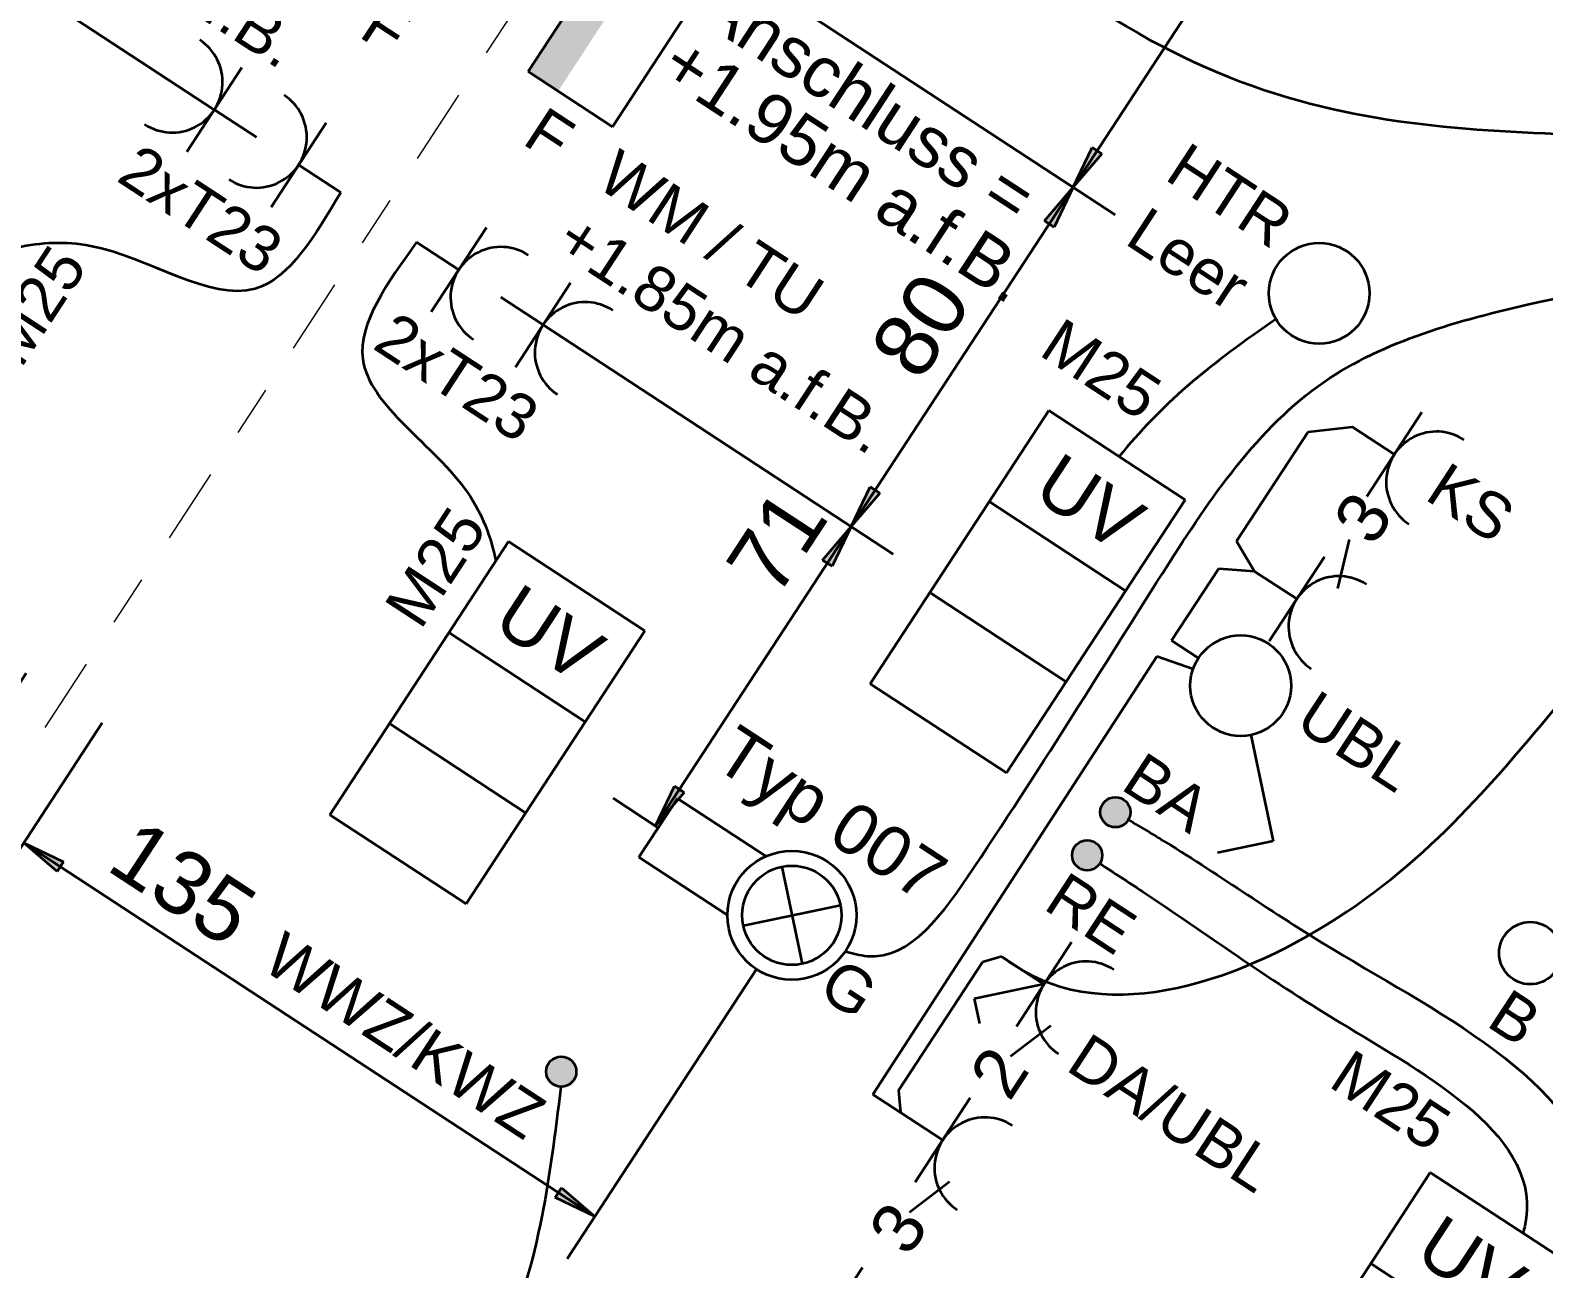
# Model space of a CAD drawing. Header units: metres. Extents: x 2696276 to 2696381, y 1245119 to 1245220.
# Drawn here: x 2696290.53 to 2696293.535, y 1245163.201 to 1245165.659 of the extents above; entities that cross this region are included whole.
import ezdxf
from ezdxf.lldxf.tags import DXFTag

# ---------------------------------------------------------------- set-up
doc = ezdxf.new("R2010")
doc.units = ezdxf.units.M
doc.linetypes.add('000_hbf_Strichpunkt 3_1_1mm Achsen', pattern=[0.25, 0.15, -0.05, 0, -0.05])
for name, color, linetype, lineweight, true_color in [('011_232.51_Lichtinstallationen allgemein', 150, 'Continuous', 35, 0x0080ff), ('011_232.51_Lichtinstallationen allgemein_Bodenltg', 150, 'STRICHLINIE', 35, 0x0080ff), ('011_232.51_Lichtinstallationen allgemein_Deckenltg', 150, 'Continuous', 35, 0x0080ff), ('013_232.61_Kraftinstallationen allgemein', 1, 'Continuous', 35, 0xff0000), ('013_232.61_Kraftinstallationen allgemein_Bodenltg', 1, 'STRICHLINIE', 35, 0xff0000), ('013_232.61_Kraftinstallationen allgemein_Deckenltg', 1, 'Continuous', 35, 0xff0000), ('014_232.62_Storeninstallationen_Deckenltg', 1, 'Continuous', 35, 0xff0000), ('016_232.70_HLKS-Installation_Bodenltg', 5, 'STRICHLINIE', 35, 0x0000ff), ('018_233.01_Innenleuchten', 150, 'Continuous', 35, 0x0080ff)]:
    doc.layers.add(name, color=color, linetype=linetype, lineweight=lineweight, true_color=true_color)
doc.layers.add('1_M01_Achsen.V', color=7, linetype='Continuous')
doc.layers.add('X_Mass', color=7, linetype='Continuous', lineweight=35)
doc.styles.get("Standard").update_dxf_attribs({"font": 'arial.ttf'})
tags = doc.linetypes.add('STRICHLINIE', pattern=[19.05, 12.7, -6.35]).pattern_tags.tags
tags[6:7] = [DXFTag(74, 4), DXFTag(75, 0), DXFTag(340, '0'), DXFTag(46, 0.0), DXFTag(50, 0.0), DXFTag(44, 0.0), DXFTag(45, 0.0)]
tags[4:5] = [DXFTag(74, 4), DXFTag(75, 0), DXFTag(340, '0'), DXFTag(46, 0.0), DXFTag(50, 0.0), DXFTag(44, 0.0), DXFTag(45, 0.0)]
tags = doc.linetypes.add('STRICHPUNKT', pattern=[25.4, 12.7, -6.35, 0, -6.35]).pattern_tags.tags
tags[10:11] = [DXFTag(74, 4), DXFTag(75, 0), DXFTag(340, '0'), DXFTag(46, 0.0), DXFTag(50, 0.0), DXFTag(44, 0.0), DXFTag(45, 0.0)]
tags[8:9] = [DXFTag(74, 4), DXFTag(75, 0), DXFTag(340, '0'), DXFTag(46, 0.0), DXFTag(50, 0.0), DXFTag(44, 0.0), DXFTag(45, 0.0)]
tags[6:7] = [DXFTag(74, 4), DXFTag(75, 0), DXFTag(340, '0'), DXFTag(46, 0.0), DXFTag(50, 0.0), DXFTag(44, 0.0), DXFTag(45, 0.0)]
tags[4:5] = [DXFTag(74, 4), DXFTag(75, 0), DXFTag(340, '0'), DXFTag(46, 0.0), DXFTag(50, 0.0), DXFTag(44, 0.0), DXFTag(45, 0.0)]

# ---------------------------------------------------------------- blocks, each defined once
blk = doc.blocks.new('0_232.61_Kraftinstallationen allgemein_Bodenltg-A0S2JCCK73', base_point=(203.94, -808.09))
at = {"color": 0, "linetype": 'ByBlock', "lineweight": -2, "ltscale": 0.35}
blk.add_open_spline([(203.94, -782.59), (206.81, -782.46), (222.86, -781.73), (261, -783.31), (315.64, -775.73), (329.26, -803.52), (331.25, -808.09)], degree=3, knots=[0, 0, 0, 0, 8.583981, 48.020129, 121.208389, 136.171341, 136.171341, 136.171341, 136.171341], dxfattribs=at)
blk = doc.blocks.new('Deckenlampendübel-A0S2JCDS73', base_point=(279, -767.22))
at = {"color": 0, "lineweight": -2}
blk.add_circle((285.18, -761.04), 6.19, dxfattribs=at)
blk = doc.blocks.new('0_232.51_Lichtinstallationen allgemein_AP-Ltg-A0S2JCGA73', base_point=(191.62, -748.1))
at = {"color": 0, "linetype": 'ByBlock', "lineweight": -2, "ltscale": 0.35}
for p, q in [((191.62, -731), (197.89, -727.6)), ((191.62, -748.1), (191.62, -731)), ((198, -748.1), (191.62, -748.1))]:
    blk.add_line(p, q, dxfattribs=at)
blk = doc.blocks.new('Steckdose T23_ UP-A0S2JCH073', base_point=(-35.11, -774.03))
at = {"color": 0, "lineweight": -2}
for p, q in [((-25.11, -754.03), (-25.11, -774.03)), ((-25.11, -764.03), (-15.11, -764.03))]:
    blk.add_line(p, q, dxfattribs=at)
blk.add_ellipse((-35.11, -764.03), major_axis=(0, -10), ratio=1, start_param=0, end_param=3.141593, dxfattribs=at)
blk = doc.blocks.new('1_Anschlusspunkt-A0S2JCJ873', base_point=(134.07, -889.07))
at = {"lineweight": -2}
blk.add_hatch(color=0, dxfattribs=at).paths.add_polyline_path([(137.02, -883.07), (137.81, -883.16), (138.54, -883.46), (139.18, -883.93), (139.66, -884.56), (139.97, -885.29), (140.07, -886.07), (139.97, -886.86), (139.66, -887.59), (139.18, -888.21), (138.54, -888.69), (137.81, -888.98), (137.02, -889.07), (136.26, -888.96), (135.54, -888.65), (134.93, -888.18), (134.47, -887.56), (134.17, -886.84), (134.07, -886.07), (134.17, -885.3), (134.47, -884.59), (134.93, -883.97), (135.54, -883.49), (136.26, -883.19)])
at = {"color": 0, "lineweight": -2}
blk.add_circle((137.07, -886.07), 3, dxfattribs=at)
blk = doc.blocks.new('0_232.70_HLKS-Installation_Bodenltg-A0S2JCMK73', base_point=(205.75, -668.38))
at = {"color": 0, "lineweight": -2}
blk.add_open_spline([(313.36, -668.38), (305.61, -653.8), (278.32, -602.48), (245.97, -530.96), (242.76, -447.78), (219.56, -412.81), (205.75, -396.49)], degree=3, knots=[0, 0, 0, 0, 49.657379, 174.70363, 230.613871, 294.75283, 294.75283, 294.75283, 294.75283], dxfattribs=at)
blk = doc.blocks.new('Gruppenzuleitung-A0S2JCMW73', base_point=(146.23, -788.05))
at = {"color": 0, "linetype": 'ByBlock', "lineweight": -2, "ltscale": 0.35}
for p, q in [((178.57, -723.25), (146.23, -723.25)), ((146.23, -723.25), (146.23, -788.05)), ((178.57, -788.05), (178.57, -723.25)), ((146.23, -744.85), (178.57, -744.85)), ((146.23, -766.45), (178.57, -766.45)), ((146.23, -788.05), (178.57, -788.05))]:
    blk.add_line(p, q, dxfattribs=at)
at = {"color": 0, "linetype": 'ByBlock', "lineweight": -2, "ltscale": 0.35, "insert": (152.56, -728.65), "char_height": 10.8, "attachment_point": 1}
blk.add_mtext('{\\fArial;UV}', dxfattribs=at)
blk = doc.blocks.new('0_232.61_Kraftinstallationen allgemein_Deckenltg-A0S2JCS273', base_point=(-42.9, -808.37))
at = {"color": 0, "linetype": 'ByBlock', "lineweight": -2, "ltscale": 0.35}
blk.add_open_spline([(4.89, -764.03), (5.33, -773.96), (6.36, -797.03), (-26.49, -795.36), (-39.47, -804.93), (-42.9, -808.37)], degree=3, knots=[0, 0, 0, 0, 25.559694, 59.338678, 73.925919, 73.925919, 73.925919, 73.925919], dxfattribs=at)
blk = doc.blocks.new('Schalter_ Schema 0_ UP-A0S2JCVK73', base_point=(198, -778.36))
at = {"color": 0, "lineweight": -2}
for p, q in [((215.07, -755.17), (230.29, -770.39)), ((230.29, -770.39), (222.31, -778.36))]:
    blk.add_line(p, q, dxfattribs=at)
blk.add_circle((208, -748.1), 10, dxfattribs=at)
blk = doc.blocks.new('0_232.51_Lichtinstallationen allgemein_Deckenltg-A0S2JD1I73', base_point=(15.01, -680.62))
at = {"color": 0, "linetype": 'ByBlock', "lineweight": -2, "ltscale": 0.35}
blk.add_open_spline([(16.36, -680.62), (15.57, -661.18), (14.68, -639.15), (46.83, -635.94), (86.11, -653.81), (154.77, -651.77), (224.63, -606.19), (302.37, -563.1), (359.08, -530.49), (387.89, -514.19)], degree=3, knots=[0, 0, 0, 0, 44.118804, 49.975616, 92.883646, 171.122849, 242.884442, 339.558166, 438.861264, 438.861264, 438.861264, 438.861264], dxfattribs=at)
blk = doc.blocks.new('Maß-A0S2JD1M73', base_point=(-114.75, -835.03))
at = {"color": 0, "linetype": 'ByBlock', "lineweight": -2, "ltscale": 0.35}
for p, q in [((-108, -556.04), (-91.11, -556.04)), ((-99.14, -564.71), (-98, -556.04)), ((-98, -556.04), (-96.86, -564.71)), ((-98, -556.04), (-98, -835.03)), ((-96.86, -564.71), (-99.14, -564.71)), ((-98, -683.55), (-99.14, -674.87)), ((-99.14, -674.87), (-96.86, -674.87)), ((-96.86, -674.87), (-98, -683.55)), ((-108, -683.55), (-15.11, -683.55)), ((-99.14, -692.22), (-98, -683.55)), ((-98, -683.55), (-96.86, -692.22)), ((-96.86, -692.22), (-99.14, -692.22)), ((-98, -764.03), (-99.14, -755.35)), ((-99.14, -755.35), (-96.86, -755.35)), ((-96.86, -755.35), (-98, -764.03)), ((-108, -764.03), (-25.11, -764.03)), ((-99.14, -772.7), (-98, -764.03)), ((-98, -764.03), (-96.86, -772.7)), ((-96.86, -772.7), (-99.14, -772.7)), ((-98, -835.03), (-99.14, -826.35)), ((-99.14, -826.35), (-96.86, -826.35)), ((-96.86, -826.35), (-98, -835.03)), ((-88, -835.03), (-98.88, -835.03))]:
    blk.add_line(p, q, dxfattribs=at)
for points in [[(-98, -556.04), (-96.86, -564.71), (-99.14, -564.71)], [(-98, -683.55), (-99.14, -674.87), (-96.86, -674.87)], [(-98, -683.55), (-96.86, -692.22), (-99.14, -692.22)], [(-98, -764.03), (-99.14, -755.35), (-96.86, -755.35)], [(-98, -764.03), (-96.86, -772.7), (-99.14, -772.7)], [(-98, -835.03), (-99.14, -826.35), (-96.86, -826.35)]]:
    blk.add_solid(points, dxfattribs=at)
at = {"color": 0, "linetype": 'ByBlock', "lineweight": -2, "ltscale": 0.35, "char_height": 12.5, "attachment_point": 1, "rotation": 90}
for s, insert in [('{\\fArial;128}', (-114.58, -598.66)), ('{\\fArial;80}', (-113.93, -737.36)), ('{\\fArial;71}', (-114.75, -804.55))]:
    blk.add_mtext(s, dxfattribs=dict(at, insert=insert))
blk = doc.blocks.new('0_232.51_Lichtinstallationen allgemein_Deckenltg-A0S2JD3473', base_point=(197.78, -819.14))
at = {"color": 0, "linetype": 'ByBlock', "lineweight": -2, "ltscale": 0.35}
blk.add_open_spline([(197.78, -819.07), (199.45, -819.11), (223.76, -819.7), (258.47, -771.76), (262.47, -707.46), (280.11, -618.92), (340.77, -564.3), (379.08, -526.06), (387.89, -517.77)], degree=3, knots=[0, 0, 0, 0, 5, 72.497768, 137.559263, 206.762184, 333.864127, 370.171204, 370.171204, 370.171204, 370.171204], dxfattribs=at)
blk = doc.blocks.new('0_232.51_Lichtinstallationen allgemein_Deckenltg-A0S2JD5G73', base_point=(407.89, -991.96))
at = {"color": 0, "linetype": 'ByBlock', "lineweight": -2, "ltscale": 0.35}
blk.add_open_spline([(415.56, -991.96), (422.73, -983.49), (441.36, -961.5), (476.22, -910.16), (500.77, -830.81), (516.34, -734.13), (515.22, -646.13), (490.51, -573.28), (446.5, -541.96), (418.19, -538.12), (407.89, -538.12)], degree=3, knots=[0, 0, 0, 0, 33.324886, 86.477018, 184.908716, 279.002054, 379.932914, 447.350311, 500.705507, 531.598085, 531.598085, 531.598085, 531.598085], dxfattribs=at)
blk = doc.blocks.new('0_232.51_Lichtinstallationen allgemein_Bodenltg-A0S2JD7473', base_point=(190.71, -649.3))
at = {"color": 0, "lineweight": -2}
blk.add_open_spline([(190.71, -502.74), (193.34, -502.92), (210.62, -504.05), (240.74, -518.15), (284.82, -558.21), (294.26, -629.51), (349.99, -649.72), (372.89, -649.31), (376.36, -648.95)], degree=3, knots=[0, 0, 0, 0, 7.88015, 51.870047, 96.017927, 182.845167, 241.313287, 251.779003, 251.779003, 251.779003, 251.779003], dxfattribs=at)
blk = doc.blocks.new('0_232.51_Lichtinstallationen allgemein_AP-Ltg-A0S2JD8673', base_point=(191.62, -727.6))
at = {"color": 0, "linetype": 'ByBlock', "lineweight": -2, "ltscale": 0.35}
for p, q in [((191.62, -698.6), (198.39, -692.97)), ((191.62, -724.56), (191.62, -698.6)), ((197.89, -727.6), (191.62, -724.56))]:
    blk.add_line(p, q, dxfattribs=at)
blk = doc.blocks.new('Spiegelschrank mit Steckdose L.-A0S2JD9I73', base_point=(22.9, -723.55))
at = {"color": 0, "lineweight": -2}
for p, q in [((22.9, -643.55), (22.9, -723.55)), ((42.9, -643.55), (22.9, -643.55)), ((42.9, -723.55), (42.9, -643.55)), ((39.03, -654.21), (26.77, -654.21)), ((32.9, -654.21), (32.9, -661.55)), ((42.9, -661.55), (22.9, -661.55)), ((22.9, -723.55), (42.9, -723.55))]:
    blk.add_line(p, q, dxfattribs=at)
blk.add_ellipse((32.9, -648.08), major_axis=(-6.13, 0), ratio=1, start_param=0, end_param=3.141593, dxfattribs=at)
blk.add_solid([(29.99, -661.55), (22.9, -661.55), (29.99, -723.55), (22.9, -723.55)], dxfattribs=at)
blk = doc.blocks.new('Bemerkung-A0S2JD9K73', base_point=(44.5, -696.49))
at = {"color": 0, "lineweight": -2, "insert": (44.5, -686.49), "char_height": 10, "attachment_point": 1}
blk.add_mtext('{\\fArial;Anschluss =}', dxfattribs=at)
blk = doc.blocks.new('Bemerkung 1-A0S2JD9M73', base_point=(44.69, -710.14))
at = {"color": 0, "lineweight": -2, "insert": (44.69, -700.14), "char_height": 10, "attachment_point": 1}
blk.add_mtext('{\\fArial;+1.95m a.f.B.}', dxfattribs=at)
blk = doc.blocks.new('0_232.70_HLKS-Installation_Bodenltg-A0S2JD9Q73', base_point=(138.64, -978.4))
at = {"color": 0, "lineweight": -2}
blk.add_open_spline([(138.64, -888.63), (146.86, -905.31), (160.88, -933.77), (157.25, -966.12), (153.44, -978.4)], degree=3, knots=[0, 0, 0, 0, 54.647165, 93.220561, 93.220561, 93.220561, 93.220561], dxfattribs=at)
blk = doc.blocks.new('1_Einlasskasten UP-A0S2JDAU73', base_point=(168.4, -684.4))
at = {"color": 0, "lineweight": -2}
blk.add_circle((178.4, -674.4), 10, dxfattribs=at)
blk = doc.blocks.new('Maß-A0S2JDCQ73', base_point=(22.89, -916.5))
at = {"color": 0, "linetype": 'ByBlock', "lineweight": -2, "ltscale": 0.35}
for p, q in [((158.39, -916.5), (158.39, -847.83)), ((22.89, -916.5), (22.89, -878.04)), ((22.89, -906.5), (31.57, -905.36)), ((158.39, -906.5), (22.89, -906.5)), ((31.57, -907.64), (22.89, -906.5)), ((31.57, -905.36), (31.57, -907.64)), ((149.72, -907.64), (149.72, -905.36)), ((149.72, -905.36), (158.39, -906.5)), ((158.39, -906.5), (149.72, -907.64))]:
    blk.add_line(p, q, dxfattribs=at)
for points in [[(22.89, -906.5), (31.57, -905.36), (31.57, -907.64)], [(158.39, -906.5), (149.72, -907.64), (149.72, -905.36)]]:
    blk.add_solid(points, dxfattribs=at)
at = {"color": 0, "linetype": 'ByBlock', "lineweight": -2, "ltscale": 0.35, "insert": (39.15, -889.54), "char_height": 12.5, "attachment_point": 1}
blk.add_mtext('{\\fArial;135}', dxfattribs=at)
blk = doc.blocks.new('0_232.61_Kraftinstallationen allgemein_Bodenltg-A0S2JDCS73', base_point=(203.94, -808.32))
at = {"color": 0, "linetype": 'ByBlock', "lineweight": -2, "ltscale": 0.35}
blk.add_open_spline([(203.94, -792.95), (207.33, -792.94), (226.53, -792.89), (259.4, -794.73), (308.26, -790.03), (314.26, -807.87), (314.42, -808.32)], degree=3, knots=[0, 0, 0, 0, 10.101519, 57.174385, 111.754582, 113.18686, 113.18686, 113.18686, 113.18686], dxfattribs=at)
blk = doc.blocks.new('Steckdose T23_ UP-A0S2JDDG73', base_point=(-15.11, -774.03))
at = {"color": 0, "lineweight": -2}
for p, q in [((-5.11, -754.03), (-5.11, -774.03)), ((-5.11, -764.03), (4.89, -764.03))]:
    blk.add_line(p, q, dxfattribs=at)
blk.add_ellipse((-15.11, -764.03), major_axis=(0, -10), ratio=1, start_param=0, end_param=3.141593, dxfattribs=at)
blk = doc.blocks.new('0_232.51_Lichtinstallationen allgemein_Deckenltg-A0S2JDDU73', base_point=(171.2, -835.18))
at = {"color": 0, "linetype": 'ByBlock', "lineweight": -2, "ltscale": 0.35}
blk.add_open_spline([(171.2, -835.18), (172.63, -834.73), (183.03, -831.41), (184.02, -788.59), (182.6, -746.88), (182.61, -688.96), (224.92, -640.03), (292.94, -584.18), (352.37, -539.1), (387.89, -515.25)], degree=3, knots=[0, 0, 0, 0, 4.39293, 31.895449, 101.267635, 149.67403, 193.946681, 288.13021, 416.493395, 416.493395, 416.493395, 416.493395], dxfattribs=at)
blk = doc.blocks.new('Steckdose T13_ UP_ 2-fach_ geschaltet-A0S2JDDY73', base_point=(197.78, -842.5))
at = {"color": 0, "lineweight": -2}
for p, q in [((207.78, -809.07), (207.78, -829.07)), ((207.78, -819.07), (197.78, -819.07)), ((207.78, -819.07), (197.78, -829.07)), ((213.47, -825.24), (210.08, -834.69)), ((197.78, -829.07), (201.32, -832.62))]:
    blk.add_line(p, q, dxfattribs=at)
blk.add_ellipse((217.78, -819.07), major_axis=(0, 10), ratio=1, start_param=0, end_param=3.141593, dxfattribs=at)
at = {"color": 0, "lineweight": -2, "insert": (204.9, -842.5), "char_height": 10, "attachment_point": 1, "rotation": 90}
blk.add_mtext('{\\fArial;2}', dxfattribs=at)
blk = doc.blocks.new('LED-Deckenleuchte mit Trafotunnel-A0S2JDFS73', base_point=(126.66, -847.83))
at = {"color": 0, "lineweight": -2}
for p, q in [((147.65, -828.06), (126.66, -828.06)), ((126.66, -828.06), (126.66, -841.99)), ((151.43, -828.06), (165.36, -841.99)), ((151.43, -841.99), (165.36, -828.06)), ((126.66, -841.99), (147.65, -841.99))]:
    blk.add_line(p, q, dxfattribs=at)
for radius in [12.8, 9.85]:
    blk.add_circle((158.39, -835.03), radius, dxfattribs=at)
blk = doc.blocks.new('Bemerkung-A0S2JDFU73', base_point=(128.67, -818.86))
at = {"color": 0, "lineweight": -2, "insert": (128.67, -808.86), "char_height": 10, "attachment_point": 1}
blk.add_mtext('{\\fArial;Typ 007}', dxfattribs=at)
blk = doc.blocks.new('Gruppenzuleitung-A0S2JDHG73', base_point=(70.69, -868.56))
at = {"color": 0, "linetype": 'ByBlock', "lineweight": -2, "ltscale": 0.35}
for p, q in [((70.69, -868.56), (70.69, -803.76)), ((70.69, -803.76), (103.03, -803.76)), ((103.03, -803.76), (103.03, -868.56)), ((103.03, -825.36), (70.69, -825.36)), ((103.03, -846.96), (70.69, -846.96)), ((103.03, -868.56), (70.69, -868.56))]:
    blk.add_line(p, q, dxfattribs=at)
at = {"color": 0, "linetype": 'ByBlock', "lineweight": -2, "ltscale": 0.35, "insert": (77.02, -809.16), "char_height": 10.8, "attachment_point": 1}
blk.add_mtext('{\\fArial;UV}', dxfattribs=at)
blk = doc.blocks.new('Steckdose T23_ UP-A0S2JDIC73', base_point=(42.89, -774.03))
at = {"color": 0, "lineweight": -2}
for p, q in [((52.89, -754.03), (52.89, -774.03)), ((52.89, -764.03), (42.89, -764.03))]:
    blk.add_line(p, q, dxfattribs=at)
blk.add_ellipse((62.89, -764.03), major_axis=(0, 10), ratio=1, start_param=0, end_param=3.141593, dxfattribs=at)
blk = doc.blocks.new('0_232.51_Lichtinstallationen allgemein_AP-Ltg-A0S2JDJE73', base_point=(195.17, -855.98))
at = {"color": 0, "linetype": 'ByBlock', "lineweight": -2, "ltscale": 0.35}
for p, q in [((197.78, -819.07), (195.17, -822.12)), ((195.17, -822.12), (195.17, -852.55)), ((195.17, -852.55), (197.89, -855.98))]:
    blk.add_line(p, q, dxfattribs=at)
blk = doc.blocks.new('0_232.61_Kraftinstallationen allgemein_Bodenltg-A0S2JDKY73', base_point=(162.91, -723.25))
at = {"color": 0, "linetype": 'ByBlock', "lineweight": -2, "ltscale": 0.35}
blk.add_open_spline([(174.01, -683.39), (171.27, -690.27), (166.15, -703.15), (163.61, -716.85), (162.91, -723.25)], degree=3, knots=[0, 0, 0, 0, 22.193779, 41.507349, 41.507349, 41.507349, 41.507349], dxfattribs=at)
blk = doc.blocks.new('Anschlusspunkt-A0S2JDMO73', base_point=(197.94, -785.74))
at = {"lineweight": -2}
blk.add_hatch(color=0, dxfattribs=at).paths.add_polyline_path([(197.94, -782.69), (198.03, -783.48), (198.33, -784.21), (198.8, -784.85), (199.43, -785.33), (200.16, -785.64), (200.94, -785.74), (201.73, -785.64), (202.46, -785.33), (203.08, -784.85), (203.56, -784.21), (203.85, -783.48), (203.94, -782.69), (203.83, -781.93), (203.52, -781.21), (203.05, -780.6), (202.43, -780.14), (201.71, -779.84), (200.94, -779.74), (200.17, -779.84), (199.46, -780.14), (198.84, -780.6), (198.36, -781.21), (198.05, -781.93)])
at = {"color": 0, "lineweight": -2}
blk.add_circle((200.94, -782.74), 3, dxfattribs=at)
blk = doc.blocks.new('Steckdose T13_ UP-A0S2JDO673', base_point=(198.39, -905.89))
at = {"color": 0, "lineweight": -2}
for p, q in [((208.39, -905.89), (208.39, -885.89)), ((208.39, -895.89), (198.39, -895.89))]:
    blk.add_line(p, q, dxfattribs=at)
blk.add_ellipse((218.39, -895.89), major_axis=(0, 10), ratio=1, start_param=0, end_param=3.141593, dxfattribs=at)
blk = doc.blocks.new('Steckdose T13_ UP_ 3-fach-A0S2JDQA73', base_point=(197.89, -737.6))
at = {"color": 0, "lineweight": -2}
for p, q in [((213.58, -721.43), (210.2, -711.98)), ((207.89, -737.6), (207.89, -717.6)), ((207.89, -727.6), (197.89, -727.6))]:
    blk.add_line(p, q, dxfattribs=at)
blk.add_ellipse((217.89, -727.6), major_axis=(0, 10), ratio=1, start_param=0, end_param=3.141593, dxfattribs=at)
at = {"color": 0, "lineweight": -2, "insert": (205.02, -710.82), "char_height": 10, "attachment_point": 1, "rotation": 90}
blk.add_mtext('{\\fArial;3}', dxfattribs=at)
blk = doc.blocks.new('0_232.61_Kraftinstallationen allgemein_Deckenltg-A0S2JDQG73', base_point=(22.2, -808.37))
at = {"color": 0, "linetype": 'ByBlock', "lineweight": -2, "ltscale": 0.35}
blk.add_open_spline([(22.89, -764.03), (22.45, -773.96), (21.43, -797.03), (54.28, -795.36), (67.25, -804.93), (70.69, -808.37)], degree=3, knots=[0, 0, 0, 0, 25.559694, 59.338678, 73.925919, 73.925919, 73.925919, 73.925919], dxfattribs=at)
blk = doc.blocks.new('0_232.51_Lichtinstallationen allgemein_Bodenltg-A0S2JDRE73', base_point=(396.36, -991.96))
at = {"color": 0, "lineweight": -2}
blk.add_open_spline([(396.36, -650.99), (403.26, -654.24), (438.05, -670.63), (466.9, -757.5), (463.82, -871.91), (433.09, -954.67), (412.03, -991.96)], degree=3, knots=[0, 0, 0, 0, 22.566601, 113.810362, 242.293359, 370.781341, 370.781341, 370.781341, 370.781341], dxfattribs=at)
blk = doc.blocks.new('Steckdose T13_ UP-A0S2JDSE73', base_point=(198.39, -702.97))
at = {"color": 0, "lineweight": -2}
for p, q in [((208.39, -682.97), (208.39, -702.97)), ((208.39, -692.97), (198.39, -692.97))]:
    blk.add_line(p, q, dxfattribs=at)
blk.add_ellipse((218.39, -692.97), major_axis=(0, 10), ratio=1, start_param=0, end_param=3.141593, dxfattribs=at)
blk = doc.blocks.new('0_232.51_Lichtinstallationen allgemein_AP-Ltg-A0S2JDSG73', base_point=(190.9, -855.98))
at = {"color": 0, "linetype": 'ByBlock', "lineweight": -2, "ltscale": 0.35}
for p, q in [((198.3, -750.52), (190.9, -752.36)), ((190.9, -752.36), (191.34, -855.98)), ((191.34, -855.98), (197.89, -855.98))]:
    blk.add_line(p, q, dxfattribs=at)
blk = doc.blocks.new('Anschlusspunkt-A0S2JDXI73', base_point=(197.94, -795.96))
at = {"lineweight": -2}
blk.add_hatch(color=0, dxfattribs=at).paths.add_polyline_path([(197.94, -793.01), (198.03, -792.22), (198.33, -791.49), (198.8, -790.85), (199.43, -790.37), (200.16, -790.06), (200.94, -789.96), (201.73, -790.06), (202.46, -790.37), (203.08, -790.85), (203.56, -791.49), (203.85, -792.22), (203.94, -793.01), (203.83, -793.77), (203.52, -794.49), (203.05, -795.1), (202.43, -795.56), (201.71, -795.86), (200.94, -795.96), (200.17, -795.86), (199.46, -795.56), (198.84, -795.1), (198.36, -794.49), (198.05, -793.77)])
at = {"color": 0, "lineweight": -2}
blk.add_circle((200.94, -792.96), 3, dxfattribs=at)
blk = doc.blocks.new('Maß-A0S2JDXS73', base_point=(-130.61, -916.5))
at = {"color": 0, "linetype": 'ByBlock', "lineweight": -2, "ltscale": 0.35}
for p, q in [((-130.61, -916.5), (-130.61, -847.83)), ((4.89, -916.5), (4.89, -878.04)), ((-130.61, -906.5), (-121.93, -905.36)), ((-130.61, -906.5), (4.89, -906.5)), ((-121.93, -907.64), (-130.61, -906.5)), ((-121.93, -905.36), (-121.93, -907.64)), ((-3.78, -907.64), (-3.78, -905.36)), ((-3.78, -905.36), (4.89, -906.5)), ((4.89, -906.5), (-3.78, -907.64))]:
    blk.add_line(p, q, dxfattribs=at)
for points in [[(-130.61, -906.5), (-121.93, -905.36), (-121.93, -907.64)], [(4.89, -906.5), (-3.78, -907.64), (-3.78, -905.36)]]:
    blk.add_solid(points, dxfattribs=at)
at = {"color": 0, "linetype": 'ByBlock', "lineweight": -2, "ltscale": 0.35, "insert": (-36.1, -889.89), "char_height": 12.5, "attachment_point": 1}
blk.add_mtext('{\\fArial;135}', dxfattribs=at)
blk = doc.blocks.new('Gruppenzuleitung-A0S2JDZE73', base_point=(292.41, -873.12))
at = {"color": 0, "linetype": 'ByBlock', "lineweight": -2, "ltscale": 0.35}
for p, q in [((292.41, -873.12), (292.41, -808.32)), ((292.41, -808.32), (324.75, -808.32)), ((324.75, -808.32), (324.75, -873.12)), ((324.75, -829.92), (292.41, -829.92)), ((324.75, -851.52), (292.41, -851.52)), ((324.75, -873.12), (292.41, -873.12))]:
    blk.add_line(p, q, dxfattribs=at)
at = {"color": 0, "linetype": 'ByBlock', "lineweight": -2, "ltscale": 0.35, "insert": (298.74, -813.72), "char_height": 10.8, "attachment_point": 1}
blk.add_mtext('{\\fArial;UV}', dxfattribs=at)
blk = doc.blocks.new('Steckdose T23_ UP-A0S2JDZW73', base_point=(22.89, -774.03))
at = {"color": 0, "lineweight": -2}
for p, q in [((32.89, -754.03), (32.89, -774.03)), ((32.89, -764.03), (22.89, -764.03))]:
    blk.add_line(p, q, dxfattribs=at)
blk.add_ellipse((42.89, -764.03), major_axis=(0, 10), ratio=1, start_param=0, end_param=3.141593, dxfattribs=at)
blk = doc.blocks.new('Maß-A0S2JE0Y73', base_point=(42.9, -835.03))
at = {"color": 0, "linetype": 'ByBlock', "lineweight": -2, "ltscale": 0.35}
for p, q in [((136, -556.04), (118.89, -556.04)), ((124.86, -564.71), (126, -556.04)), ((126, -556.04), (127.14, -564.71)), ((126, -556.04), (126, -835.03)), ((127.14, -564.71), (124.86, -564.71)), ((126, -683.55), (124.86, -674.87)), ((124.86, -674.87), (127.14, -674.87)), ((127.14, -674.87), (126, -683.55)), ((136, -683.55), (42.9, -683.55)), ((124.86, -692.22), (126, -683.55)), ((126, -683.55), (127.14, -692.22)), ((127.14, -692.22), (124.86, -692.22)), ((126, -764.03), (124.86, -755.35)), ((124.86, -755.35), (127.14, -755.35)), ((127.14, -755.35), (126, -764.03)), ((136, -764.03), (52.89, -764.03)), ((124.86, -772.7), (126, -764.03)), ((126, -764.03), (127.14, -772.7)), ((127.14, -772.7), (124.86, -772.7)), ((126, -835.03), (124.86, -826.35)), ((124.86, -826.35), (127.14, -826.35)), ((127.14, -826.35), (126, -835.03)), ((116, -835.03), (126.66, -835.03))]:
    blk.add_line(p, q, dxfattribs=at)
for points in [[(126, -556.04), (127.14, -564.71), (124.86, -564.71)], [(126, -683.55), (124.86, -674.87), (127.14, -674.87)], [(126, -683.55), (127.14, -692.22), (124.86, -692.22)], [(126, -764.03), (124.86, -755.35), (127.14, -755.35)], [(126, -764.03), (127.14, -772.7), (124.86, -772.7)], [(126, -835.03), (124.86, -826.35), (127.14, -826.35)]]:
    blk.add_solid(points, dxfattribs=at)
at = {"color": 0, "linetype": 'ByBlock', "lineweight": -2, "ltscale": 0.35, "char_height": 12.5, "attachment_point": 1, "rotation": 90}
for s, insert in [('{\\fArial;128}', (109.42, -598.66)), ('{\\fArial;80}', (109.33, -732.73)), ('{\\fArial;71}', (108.99, -784.3))]:
    blk.add_mtext(s, dxfattribs=dict(at, insert=insert))
blk = doc.blocks.new('Steckdose T13_ UP_ 3-fach-A0S2JE1U73', base_point=(197.89, -879.31))
at = {"color": 0, "lineweight": -2}
for p, q in [((207.89, -845.98), (207.89, -865.98)), ((207.89, -855.98), (197.89, -855.98)), ((213.58, -862.15), (210.2, -871.6))]:
    blk.add_line(p, q, dxfattribs=at)
blk.add_ellipse((217.89, -855.98), major_axis=(0, 10), ratio=1, start_param=0, end_param=3.141593, dxfattribs=at)
at = {"color": 0, "lineweight": -2, "insert": (205.02, -879.31), "char_height": 10, "attachment_point": 1, "rotation": 90}
blk.add_mtext('{\\fArial;3}', dxfattribs=at)
blk = doc.blocks.new('A$C4181af03')
at = {"layer": '1_M01_Achsen.V', "color": 62, "linetype": '000_hbf_Strichpunkt 3_1_1mm Achsen', "lineweight": 13, "true_color": 0x8cbb26}
blk.add_line((0.1389, 17.8496), (0.1389, -15.1504), dxfattribs=at)
blk.add_line((0.1389, 17.8496), (0.1389, -15.1504), dxfattribs=at)
blk = doc.blocks.new('A$Ccc2696ef')
blk.add_blockref('A$C4181af03', (0, 0))

msp = doc.modelspace()

# ---------------------------------------------------------------- block references
at = {"rotation": 326.8000002754653}
msp.add_blockref('A$Ccc2696ef', (2696295.2894, 1245171.7568), dxfattribs=at)
at = {"layer": '011_232.51_Lichtinstallationen allgemein', "linetype": 'Continuous', "ltscale": 0.35, "xscale": 0.01, "yscale": 0.01, "zscale": 0.01, "rotation": 326.8000002754653}
for name, p in [('Steckdose T13_ UP-A0S2JDSE73', (2696293.1003, 1245164.7883)), ('Steckdose T13_ UP_ 3-fach-A0S2JDQA73', (2696292.9065, 1245164.5012)), ('Schalter_ Schema 0_ UP-A0S2JCVK73', (2696292.6842, 1245164.1596)), ('Bemerkung-A0S2JDFU73', (2696291.8823, 1245164.2003)), ('Steckdose T13_ UP_ 2-fach_ geschaltet-A0S2JDDY73', (2696292.3311, 1245163.6241)), ('Steckdose T13_ UP_ 3-fach-A0S2JE1U73', (2696292.1305, 1245163.3155))]:
    msp.add_blockref(name, p, dxfattribs=at)
at = {"layer": '011_232.51_Lichtinstallationen allgemein_Bodenltg', "linetype": 'STRICHLINIE', "ltscale": 0.35, "xscale": 0.01, "yscale": 0.01, "zscale": 0.01, "rotation": 326.8000002754653}
for name, p in [('0_232.51_Lichtinstallationen allgemein_Bodenltg-A0S2JD7473', (2696293.3299, 1245165.2794)), ('0_232.51_Lichtinstallationen allgemein_Bodenltg-A0S2JDRE73', (2696293.1743, 1245161.2861))]:
    msp.add_blockref(name, p, dxfattribs=at)
at = {"layer": '011_232.51_Lichtinstallationen allgemein_Deckenltg', "ltscale": 0.35, "xscale": 0.01, "yscale": 0.01, "zscale": 0.01, "rotation": 326.8000002754653}
for name, p in [('0_232.51_Lichtinstallationen allgemein_Deckenltg-A0S2JD1I73', (2696291.6882, 1245165.9795)), ('0_232.51_Lichtinstallationen allgemein_Deckenltg-A0S2JDDU73', (2696292.1488, 1245163.8309)), ('0_232.51_Lichtinstallationen allgemein_Deckenltg-A0S2JD3473', (2696292.459, 1245163.8196)), ('0_232.51_Lichtinstallationen allgemein_Deckenltg-A0S2JD5G73', (2696293.2709, 1245161.223))]:
    msp.add_blockref(name, p, dxfattribs=at)
at = {"layer": '011_232.51_Lichtinstallationen allgemein_Deckenltg', "linetype": 'STRICHPUNKT', "ltscale": 0.35, "xscale": 0.01, "yscale": 0.01, "zscale": 0.01, "rotation": 326.8000002754653}
for name, p in [('0_232.51_Lichtinstallationen allgemein_AP-Ltg-A0S2JD8673', (2696292.9087, 1245164.6193)), ('0_232.51_Lichtinstallationen allgemein_AP-Ltg-A0S2JCGA73', (2696292.7964, 1245164.4478)), ('0_232.51_Lichtinstallationen allgemein_AP-Ltg-A0S2JDSG73', (2696292.1998, 1245163.549)), ('0_232.51_Lichtinstallationen allgemein_AP-Ltg-A0S2JDJE73', (2696292.2355, 1245163.5256))]:
    msp.add_blockref(name, p, dxfattribs=at)
at = {"layer": '013_232.61_Kraftinstallationen allgemein', "linetype": 'Continuous', "ltscale": 0.35, "xscale": 0.01, "yscale": 0.01, "zscale": 0.01, "rotation": 326.8000002754653}
for name, p in [('Steckdose T23_ UP-A0S2JCH073', (2696290.7574, 1245165.4723)), ('Steckdose T23_ UP-A0S2JDDG73', (2696290.9247, 1245165.3628)), ('Steckdose T23_ UP-A0S2JDZW73', (2696291.2427, 1245165.1547)), ('1_Einlasskasten UP-A0S2JDAU73', (2696292.951, 1245165.1079)), ('Steckdose T23_ UP-A0S2JDIC73', (2696291.41, 1245165.0452)), ('Anschlusspunkt-A0S2JDMO73', (2696292.6433, 1245164.0982)), ('Anschlusspunkt-A0S2JDXI73', (2696292.5873, 1245164.0127)), ('Steckdose T13_ UP-A0S2JDO673', (2696291.9892, 1245163.0904))]:
    msp.add_blockref(name, p, dxfattribs=at)
at = {"layer": '013_232.61_Kraftinstallationen allgemein', "ltscale": 0.35, "xscale": 0.01, "yscale": 0.01, "zscale": 0.01, "rotation": 326.8000002754653}
msp.add_blockref('Gruppenzuleitung-A0S2JCMW73', (2696292.1979, 1245164.362), dxfattribs=at)
at = {"layer": '013_232.61_Kraftinstallationen allgemein_Bodenltg', "ltscale": 0.35, "xscale": 0.01, "yscale": 0.01, "zscale": 0.01, "rotation": 326.8000002754653}
for name, p in [('0_232.61_Kraftinstallationen allgemein_Bodenltg-A0S2JDKY73', (2696292.6923, 1245164.8129)), ('0_232.61_Kraftinstallationen allgemein_Bodenltg-A0S2JCCK73', (2696292.5711, 1245163.8783)), ('0_232.61_Kraftinstallationen allgemein_Bodenltg-A0S2JDCS73', (2696292.5698, 1245163.8764))]:
    msp.add_blockref(name, p, dxfattribs=at)
at = {"layer": '013_232.61_Kraftinstallationen allgemein_Deckenltg', "ltscale": 0.35, "xscale": 0.01, "yscale": 0.01, "zscale": 0.01, "rotation": 326.8000002754653}
for name, p in [('0_232.61_Kraftinstallationen allgemein_Deckenltg-A0S2JCS273', (2696290.5041, 1245165.2276)), ('0_232.61_Kraftinstallationen allgemein_Deckenltg-A0S2JDQG73', (2696291.0489, 1245164.8712))]:
    msp.add_blockref(name, p, dxfattribs=at)
at = {"layer": '014_232.62_Storeninstallationen_Deckenltg', "ltscale": 0.35, "xscale": 0.01, "yscale": 0.01, "zscale": 0.01, "rotation": 326.8000002754653}
for name, p in [('Gruppenzuleitung-A0S2JDHG73', (2696291.125, 1245164.1019)), ('Gruppenzuleitung-A0S2JDZE73', (2696292.9553, 1245162.8497))]:
    msp.add_blockref(name, p, dxfattribs=at)
at = {"layer": '016_232.70_HLKS-Installation_Bodenltg', "linetype": 'STRICHLINIE', "ltscale": 0.35, "xscale": 0.01, "yscale": 0.01, "zscale": 0.01, "rotation": 326.8000002754653}
for name, p in [('0_232.70_HLKS-Installation_Bodenltg-A0S2JCMK73', (2696293.3513, 1245165.0374)), ('1_Anschlusspunkt-A0S2JCJ873', (2696291.543, 1245163.5833)), ('0_232.70_HLKS-Installation_Bodenltg-A0S2JD9Q73', (2696291.0922, 1245162.8108))]:
    msp.add_blockref(name, p, dxfattribs=at)
at = {"layer": '018_233.01_Innenleuchten', "linetype": 'Continuous', "ltscale": 0.35, "xscale": 0.01, "yscale": 0.01, "zscale": 0.01, "rotation": 326.8000002754653}
for name, p in [('Spiegelschrank mit Steckdose L.-A0S2JD9I73', (2696291.5192, 1245165.5771)), ('Bemerkung-A0S2JD9K73', (2696291.8481, 1245165.6852)), ('Bemerkung 1-A0S2JD9M73', (2696291.7749, 1245165.5699)), ('LED-Deckenleuchte mit Trafotunnel-A0S2JDFS73', (2696291.7069, 1245163.9689)), ('Deckenlampendübel-A0S2JCDS73', (2696293.4229, 1245163.8093))]:
    msp.add_blockref(name, p, dxfattribs=at)
at = {"layer": 'X_Mass', "ltscale": 0.35, "xscale": 0.01, "yscale": 0.01, "zscale": 0.01, "rotation": 326.8000002754653}
for name, p in [('Maß-A0S2JD1M73', (2696289.7569, 1245165.3979)), ('Maß-A0S2JE0Y73', (2696291.0761, 1245164.5347)), ('Maß-A0S2JDXS73', (2696289.1781, 1245164.803)), ('Maß-A0S2JDCQ73', (2696290.4626, 1245163.9625))]:
    msp.add_blockref(name, p, dxfattribs=at)

# ---------------------------------------------------------------- texts
at = {"layer": '011_232.51_Lichtinstallationen allgemein', "linetype": 'Continuous', "ltscale": 0.35, "char_height": 0.09, "attachment_point": 1, "rotation": 326.8, "line_spacing_factor": 1.002}
for s, insert in [('{\\fArial;KS}', (2696293.3456, 1245164.8049, 19)), ('{\\fArial;UBL}', (2696293.0872, 1245164.3521, -55)), ('{\\fArial;DA/UBL}', (2696292.6327, 1245163.6719, -55))]:
    msp.add_mtext(s, dxfattribs=dict(at, insert=insert))
at = {"layer": '013_232.61_Kraftinstallationen allgemein', "linetype": 'Continuous', "ltscale": 0.35, "char_height": 0.09, "line_spacing_factor": 1.002}
for s, insert, attachment_point, rotation in [('{\\fArial;WM / TU\\P+1.85m a.f.B.}', (2696291.1578, 1245165.7806), 3, 326.7999), ('{\\fArial;HTR\\PLeer}', (2696292.9373, 1245165.369, 19), 2, 326.8), ('{\\fArial;2xT23}', (2696291.0403, 1245165.2456), 3, 326.8), ('{\\fArial;WM / TU\\P+1.85m a.f.B.}', (2696291.6996, 1245165.426), 1, 326.8001), ('{\\fArial;2xT23}', (2696291.2564, 1245165.1042), 1, 326.8)]:
    msp.add_mtext(s, dxfattribs=dict(at, insert=insert, attachment_point=attachment_point, rotation=rotation))
at = {"layer": '013_232.61_Kraftinstallationen allgemein', "ltscale": 0.35, "char_height": 0.09, "attachment_point": 1, "rotation": 326.8, "line_spacing_factor": 1.002}
for s, insert in [('{\\fArial;BA}', (2696292.7419, 1245164.2295, 19)), ('{\\fArial;RE}', (2696292.5883, 1245163.9917, 19))]:
    msp.add_mtext(s, dxfattribs=dict(at, insert=insert))
at = {"layer": '013_232.61_Kraftinstallationen allgemein_Deckenltg', "ltscale": 0.35, "char_height": 0.09, "attachment_point": 2, "line_spacing_factor": 1.002}
for insert, rotation in [((2696290.5034, 1245165.1375), 56.8), ((2696292.6819, 1245165.0243), 326.8), ((2696291.2969, 1245164.6182), 56.8), ((2696293.2567, 1245163.5726), 326.8)]:
    msp.add_mtext('{\\fArial;M25}', dxfattribs=dict(at, insert=insert, rotation=rotation))
at = {"layer": '016_232.70_HLKS-Installation_Bodenltg', "linetype": 'STRICHLINIE', "ltscale": 0.35, "insert": (2696291.0356, 1245163.8734), "char_height": 0.09, "attachment_point": 1, "rotation": 326.8, "line_spacing_factor": 1.002}
msp.add_mtext('{\\fArial;WWZ/KWZ}', dxfattribs=at)
at = {"layer": '018_233.01_Innenleuchten', "linetype": 'Continuous', "ltscale": 0.35, "char_height": 0.09, "rotation": 326.8, "line_spacing_factor": 1.002}
for s, insert, attachment_point in [('{\\fArial;F}', (2696291.2935, 1245165.6808, -55), 3), ('{\\fArial;F}', (2696291.5538, 1245165.5105, -55), 1), ('{\\fArial;G}', (2696292.2215, 1245163.7677, -55), 3), ('{\\fArial;B}', (2696293.4677, 1245163.7597), 1)]:
    msp.add_mtext(s, dxfattribs=dict(at, insert=insert, attachment_point=attachment_point))

doc.saveas('drawing.dxf')
